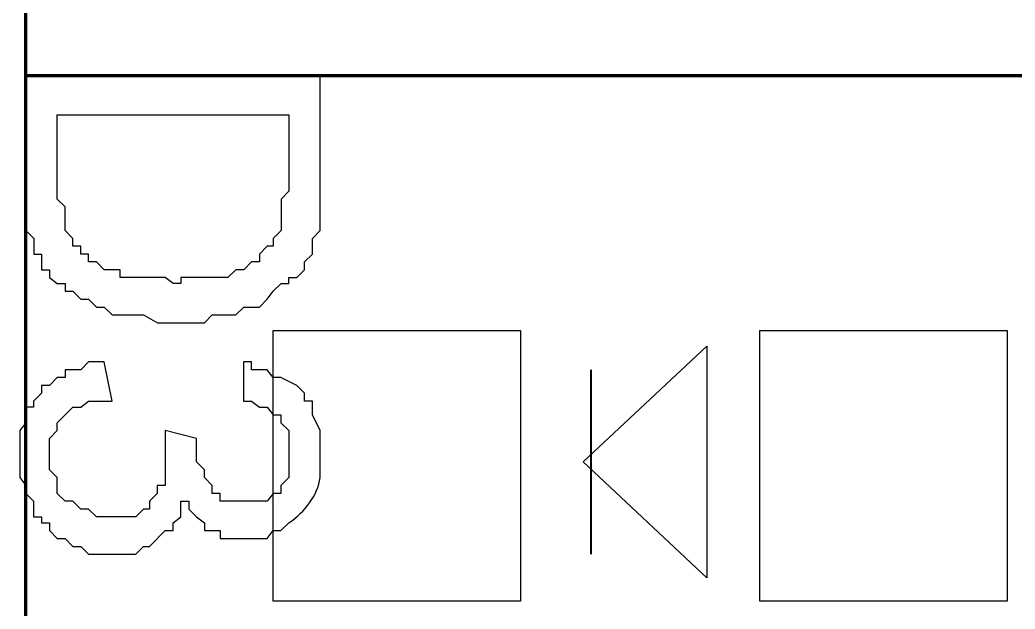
# Model space of a CAD drawing. Header units: millimetres. Extents: x -109 to -14.2, y -107.5 to -24.7.
# Drawn here: x -46.628 to -43.356, y -45.007 to -43.069 of the extents above; entities that cross this region are included whole.
import ezdxf

# ---------------------------------------------------------------- set-up
doc = ezdxf.new("R2010")
doc.units = ezdxf.units.MM
doc.header["$MEASUREMENT"] = 0
doc.layers.add('layer 1', color=7, linetype='Continuous')

msp = doc.modelspace()

# ---------------------------------------------------------------- linework, layer by layer
at = {"layer": 'layer 1', "color": 0, "lineweight": 80}
for points in [[(-46.6086, -91.5042), (-46.6086, -91.5042), (-46.6086, -40.7152), (-46.6086, -40.7152)], [(-46.6086, -43.2515), (-46.6086, -43.2515), (-37.9674, -43.2515), (-37.9674, -43.2515)]]:
    msp.add_open_spline(points, degree=3, dxfattribs=at)
at = {"layer": 'layer 1', "color": 0}
for points, knots in [([(-46.6086, -43.2515), (-46.6086, -43.2515), (-45.6406, -43.2515), (-45.6406, -43.2515), (-45.6406, -43.2515), (-45.6406, -43.2515), (-45.6406, -43.7613), (-45.6406, -43.7613), (-45.6406, -43.7613), (-45.6406, -43.7613), (-45.6664, -43.7871), (-45.6664, -43.7871), (-45.6664, -43.7871), (-45.6664, -43.7871), (-45.6664, -43.8387), (-45.6664, -43.8387), (-45.6664, -43.8387), (-45.6664, -43.8387), (-45.6922, -43.8645), (-45.6922, -43.8645), (-45.6922, -43.8645), (-45.6922, -43.8645), (-45.6922, -43.8903), (-45.6922, -43.8903), (-45.6922, -43.8903), (-45.6922, -43.8903), (-45.718, -43.9162), (-45.718, -43.9162), (-45.718, -43.9162), (-45.718, -43.9162), (-45.7438, -43.9162), (-45.7438, -43.9162), (-45.7438, -43.9162), (-45.7438, -43.9162), (-45.7438, -43.9355), (-45.7438, -43.9355), (-45.7438, -43.9355), (-45.7438, -43.9355), (-45.7696, -43.9355), (-45.7696, -43.9355), (-45.7696, -43.9355), (-45.7696, -43.9355), (-45.7954, -43.9613), (-45.7954, -43.9613), (-45.7954, -43.9613), (-45.7954, -43.9613), (-45.8148, -43.9871), (-45.8148, -43.9871), (-45.8148, -43.9871), (-45.8148, -43.9871), (-45.8406, -44.013), (-45.8406, -44.013), (-45.8406, -44.013), (-45.8406, -44.013), (-45.8922, -44.013), (-45.8922, -44.013), (-45.8922, -44.013), (-45.8922, -44.013), (-45.9181, -44.0388), (-45.9181, -44.0388), (-45.9181, -44.0388), (-45.9181, -44.0388), (-45.9955, -44.0388), (-45.9955, -44.0388), (-45.9955, -44.0388), (-45.9955, -44.0388), (-46.0213, -44.0646), (-46.0213, -44.0646), (-46.0213, -44.0646), (-46.0213, -44.0646), (-46.1762, -44.0646), (-46.1762, -44.0646), (-46.1762, -44.0646), (-46.1762, -44.0646), (-46.2214, -44.0388), (-46.2214, -44.0388), (-46.2214, -44.0388), (-46.2214, -44.0388), (-46.3246, -44.0388), (-46.3246, -44.0388), (-46.3246, -44.0388), (-46.3246, -44.0388), (-46.3505, -44.013), (-46.3505, -44.013), (-46.3505, -44.013), (-46.3505, -44.013), (-46.3763, -44.013), (-46.3763, -44.013), (-46.3763, -44.013), (-46.3763, -44.013), (-46.4021, -43.9871), (-46.4021, -43.9871), (-46.4021, -43.9871), (-46.4021, -43.9871), (-46.4279, -43.9871), (-46.4279, -43.9871), (-46.4279, -43.9871), (-46.4279, -43.9871), (-46.4537, -43.9613), (-46.4537, -43.9613), (-46.4537, -43.9613), (-46.4537, -43.9613), (-46.4795, -43.9613), (-46.4795, -43.9613), (-46.4795, -43.9613), (-46.4795, -43.9613), (-46.4795, -43.9355), (-46.4795, -43.9355), (-46.4795, -43.9355), (-46.4795, -43.9355), (-46.5053, -43.9355), (-46.5053, -43.9355), (-46.5053, -43.9355), (-46.5053, -43.9355), (-46.5311, -43.9162), (-46.5311, -43.9162), (-46.5311, -43.9162), (-46.5311, -43.9162), (-46.5311, -43.8903), (-46.5311, -43.8903), (-46.5311, -43.8903), (-46.5311, -43.8903), (-46.557, -43.8903), (-46.557, -43.8903), (-46.557, -43.8903), (-46.557, -43.8903), (-46.557, -43.8387), (-46.557, -43.8387), (-46.557, -43.8387), (-46.557, -43.8387), (-46.5828, -43.8387), (-46.5828, -43.8387), (-46.5828, -43.8387), (-46.5828, -43.8387), (-46.5828, -43.7871), (-46.5828, -43.7871), (-46.5828, -43.7871), (-46.5828, -43.7871), (-46.6086, -43.7613), (-46.6086, -43.7613), (-46.6086, -43.7613), (-46.6086, -43.7613), (-46.6086, -43.6064), (-46.6086, -43.6064), (-46.6086, -43.6064), (-46.6086, -43.6064), (-46.6086, -43.2515), (-46.6086, -43.2515)], [0, 0, 0, 0, 0.026316, 0.026316, 0.026316, 0.026316, 0.052632, 0.052632, 0.052632, 0.052632, 0.078947, 0.078947, 0.078947, 0.078947, 0.105263, 0.105263, 0.105263, 0.105263, 0.131579, 0.131579, 0.131579, 0.131579, 0.157895, 0.157895, 0.157895, 0.157895, 0.184211, 0.184211, 0.184211, 0.184211, 0.210526, 0.210526, 0.210526, 0.210526, 0.236842, 0.236842, 0.236842, 0.236842, 0.263158, 0.263158, 0.263158, 0.263158, 0.289474, 0.289474, 0.289474, 0.289474, 0.315789, 0.315789, 0.315789, 0.315789, 0.342105, 0.342105, 0.342105, 0.342105, 0.368421, 0.368421, 0.368421, 0.368421, 0.394737, 0.394737, 0.394737, 0.394737, 0.421053, 0.421053, 0.421053, 0.421053, 0.447368, 0.447368, 0.447368, 0.447368, 0.473684, 0.473684, 0.473684, 0.473684, 0.5, 0.5, 0.5, 0.5, 0.526316, 0.526316, 0.526316, 0.526316, 0.552632, 0.552632, 0.552632, 0.552632, 0.578947, 0.578947, 0.578947, 0.578947, 0.605263, 0.605263, 0.605263, 0.605263, 0.631579, 0.631579, 0.631579, 0.631579, 0.657895, 0.657895, 0.657895, 0.657895, 0.684211, 0.684211, 0.684211, 0.684211, 0.710526, 0.710526, 0.710526, 0.710526, 0.736842, 0.736842, 0.736842, 0.736842, 0.763158, 0.763158, 0.763158, 0.763158, 0.789474, 0.789474, 0.789474, 0.789474, 0.815789, 0.815789, 0.815789, 0.815789, 0.842105, 0.842105, 0.842105, 0.842105, 0.868421, 0.868421, 0.868421, 0.868421, 0.894737, 0.894737, 0.894737, 0.894737, 0.921053, 0.921053, 0.921053, 0.921053, 0.947368, 0.947368, 0.947368, 0.947368, 1, 1, 1, 1]), ([(-46.5053, -43.3805), (-46.5053, -43.3805), (-46.5053, -43.658), (-46.5053, -43.658), (-46.5053, -43.658), (-46.5053, -43.658), (-46.4795, -43.6838), (-46.4795, -43.6838), (-46.4795, -43.6838), (-46.4795, -43.6838), (-46.4795, -43.7613), (-46.4795, -43.7613), (-46.4795, -43.7613), (-46.4795, -43.7613), (-46.4537, -43.7871), (-46.4537, -43.7871), (-46.4537, -43.7871), (-46.4537, -43.7871), (-46.4537, -43.8129), (-46.4537, -43.8129), (-46.4537, -43.8129), (-46.4537, -43.8129), (-46.4279, -43.8129), (-46.4279, -43.8129), (-46.4279, -43.8129), (-46.4279, -43.8129), (-46.4279, -43.8387), (-46.4279, -43.8387), (-46.4279, -43.8387), (-46.4279, -43.8387), (-46.4021, -43.8387), (-46.4021, -43.8387), (-46.4021, -43.8387), (-46.4021, -43.8387), (-46.4021, -43.8645), (-46.4021, -43.8645), (-46.4021, -43.8645), (-46.4021, -43.8645), (-46.3763, -43.8645), (-46.3763, -43.8645), (-46.3763, -43.8645), (-46.3763, -43.8645), (-46.3505, -43.8903), (-46.3505, -43.8903), (-46.3505, -43.8903), (-46.3505, -43.8903), (-46.2988, -43.8903), (-46.2988, -43.8903), (-46.2988, -43.8903), (-46.2988, -43.8903), (-46.2988, -43.9162), (-46.2988, -43.9162), (-46.2988, -43.9162), (-46.2988, -43.9162), (-46.1504, -43.9162), (-46.1504, -43.9162), (-46.1504, -43.9162), (-46.1504, -43.9162), (-46.1246, -43.9355), (-46.1246, -43.9355), (-46.1246, -43.9355), (-46.1246, -43.9355), (-46.0988, -43.9355), (-46.0988, -43.9355), (-46.0988, -43.9355), (-46.0988, -43.9355), (-46.0988, -43.9162), (-46.0988, -43.9162), (-46.0988, -43.9162), (-46.0988, -43.9162), (-45.9439, -43.9162), (-45.9439, -43.9162), (-45.9439, -43.9162), (-45.9439, -43.9162), (-45.9181, -43.8903), (-45.9181, -43.8903), (-45.9181, -43.8903), (-45.9181, -43.8903), (-45.8922, -43.8903), (-45.8922, -43.8903), (-45.8922, -43.8903), (-45.8922, -43.8903), (-45.8664, -43.8645), (-45.8664, -43.8645), (-45.8664, -43.8645), (-45.8664, -43.8645), (-45.8406, -43.8645), (-45.8406, -43.8645), (-45.8406, -43.8645), (-45.8406, -43.8645), (-45.8406, -43.8387), (-45.8406, -43.8387), (-45.8406, -43.8387), (-45.8406, -43.8387), (-45.8148, -43.8129), (-45.8148, -43.8129), (-45.8148, -43.8129), (-45.8148, -43.8129), (-45.7954, -43.8129), (-45.7954, -43.8129), (-45.7954, -43.8129), (-45.7954, -43.8129), (-45.7954, -43.7871), (-45.7954, -43.7871), (-45.7954, -43.7871), (-45.7954, -43.7871), (-45.7696, -43.7613), (-45.7696, -43.7613), (-45.7696, -43.7613), (-45.7696, -43.7613), (-45.7696, -43.658), (-45.7696, -43.658), (-45.7696, -43.658), (-45.7696, -43.658), (-45.7438, -43.6322), (-45.7438, -43.6322), (-45.7438, -43.6322), (-45.7438, -43.6322), (-45.7438, -43.3805), (-45.7438, -43.3805), (-45.7438, -43.3805), (-45.7438, -43.3805), (-46.5053, -43.3805), (-46.5053, -43.3805)], [0, 0, 0, 0, 0.03125, 0.03125, 0.03125, 0.03125, 0.0625, 0.0625, 0.0625, 0.0625, 0.09375, 0.09375, 0.09375, 0.09375, 0.125, 0.125, 0.125, 0.125, 0.15625, 0.15625, 0.15625, 0.15625, 0.1875, 0.1875, 0.1875, 0.1875, 0.21875, 0.21875, 0.21875, 0.21875, 0.25, 0.25, 0.25, 0.25, 0.28125, 0.28125, 0.28125, 0.28125, 0.3125, 0.3125, 0.3125, 0.3125, 0.34375, 0.34375, 0.34375, 0.34375, 0.375, 0.375, 0.375, 0.375, 0.40625, 0.40625, 0.40625, 0.40625, 0.4375, 0.4375, 0.4375, 0.4375, 0.46875, 0.46875, 0.46875, 0.46875, 0.5, 0.5, 0.5, 0.5, 0.53125, 0.53125, 0.53125, 0.53125, 0.5625, 0.5625, 0.5625, 0.5625, 0.59375, 0.59375, 0.59375, 0.59375, 0.625, 0.625, 0.625, 0.625, 0.65625, 0.65625, 0.65625, 0.65625, 0.6875, 0.6875, 0.6875, 0.6875, 0.71875, 0.71875, 0.71875, 0.71875, 0.75, 0.75, 0.75, 0.75, 0.78125, 0.78125, 0.78125, 0.78125, 0.8125, 0.8125, 0.8125, 0.8125, 0.84375, 0.84375, 0.84375, 0.84375, 0.875, 0.875, 0.875, 0.875, 0.90625, 0.90625, 0.90625, 0.90625, 0.9375, 0.9375, 0.9375, 0.9375, 1, 1, 1, 1]), ([(-45.7954, -44.0904), (-45.7954, -44.0904), (-45.7954, -44.981), (-45.7954, -44.981), (-45.7954, -44.981), (-45.7954, -44.981), (-44.9823, -44.981), (-44.9823, -44.981), (-44.9823, -44.981), (-44.9823, -44.981), (-44.9823, -44.0904), (-44.9823, -44.0904), (-44.9823, -44.0904), (-44.9823, -44.0904), (-45.7954, -44.0904), (-45.7954, -44.0904)], [0, 0, 0, 0, 0.2, 0.2, 0.2, 0.2, 0.4, 0.4, 0.4, 0.4, 0.6, 0.6, 0.6, 0.6, 1, 1, 1, 1]), ([(-44.195, -44.0904), (-44.195, -44.0904), (-44.195, -44.981), (-44.195, -44.981), (-44.195, -44.981), (-44.195, -44.981), (-43.3818, -44.981), (-43.3818, -44.981), (-43.3818, -44.981), (-43.3818, -44.981), (-43.3818, -44.0904), (-43.3818, -44.0904), (-43.3818, -44.0904), (-43.3818, -44.0904), (-44.195, -44.0904), (-44.195, -44.0904)], [0, 0, 0, 0, 0.2, 0.2, 0.2, 0.2, 0.4, 0.4, 0.4, 0.4, 0.6, 0.6, 0.6, 0.6, 1, 1, 1, 1]), ([(-44.3692, -44.142), (-44.3692, -44.142), (-44.7758, -44.5228), (-44.7758, -44.5228), (-44.7758, -44.5228), (-44.7758, -44.5228), (-44.3692, -44.9036), (-44.3692, -44.9036), (-44.3692, -44.9036), (-44.3692, -44.9036), (-44.3692, -44.142), (-44.3692, -44.142)], [0, 0, 0, 0, 0.25, 0.25, 0.25, 0.25, 0.5, 0.5, 0.5, 0.5, 1, 1, 1, 1]), ([(-46.3505, -44.1936), (-46.3505, -44.1936), (-46.3247, -44.3227), (-46.3247, -44.3227), (-46.3247, -44.3227), (-46.3247, -44.3227), (-46.4022, -44.3227), (-46.4022, -44.3227), (-46.4022, -44.3227), (-46.4022, -44.3227), (-46.428, -44.3421), (-46.428, -44.3421), (-46.428, -44.3421), (-46.428, -44.3421), (-46.4538, -44.3421), (-46.4538, -44.3421), (-46.4538, -44.3421), (-46.4538, -44.3421), (-46.5054, -44.3937), (-46.5054, -44.3937), (-46.5054, -44.3937), (-46.5054, -44.3937), (-46.5054, -44.4195), (-46.5054, -44.4195), (-46.5054, -44.4195), (-46.5054, -44.4195), (-46.5313, -44.4453), (-46.5313, -44.4453), (-46.5313, -44.4453), (-46.5313, -44.4453), (-46.5313, -44.5486), (-46.5313, -44.5486), (-46.5313, -44.5486), (-46.5313, -44.5486), (-46.5054, -44.5744), (-46.5054, -44.5744), (-46.5054, -44.5744), (-46.5054, -44.5744), (-46.5054, -44.626), (-46.5054, -44.626), (-46.5054, -44.626), (-46.5054, -44.626), (-46.4796, -44.6519), (-46.4796, -44.6519), (-46.4796, -44.6519), (-46.4796, -44.6519), (-46.4538, -44.6519), (-46.4538, -44.6519), (-46.4538, -44.6519), (-46.4538, -44.6519), (-46.428, -44.6777), (-46.428, -44.6777), (-46.428, -44.6777), (-46.428, -44.6777), (-46.4022, -44.6777), (-46.4022, -44.6777), (-46.4022, -44.6777), (-46.4022, -44.6777), (-46.3764, -44.7035), (-46.3764, -44.7035), (-46.3764, -44.7035), (-46.3764, -44.7035), (-46.2473, -44.7035), (-46.2473, -44.7035), (-46.2473, -44.7035), (-46.2473, -44.7035), (-46.2215, -44.6777), (-46.2215, -44.6777), (-46.2215, -44.6777), (-46.2215, -44.6777), (-46.2021, -44.6777), (-46.2021, -44.6777), (-46.2021, -44.6777), (-46.2021, -44.6777), (-46.2021, -44.6519), (-46.2021, -44.6519), (-46.2021, -44.6519), (-46.2021, -44.6519), (-46.1763, -44.626), (-46.1763, -44.626), (-46.1763, -44.626), (-46.1763, -44.626), (-46.1763, -44.6002), (-46.1763, -44.6002), (-46.1763, -44.6002), (-46.1763, -44.6002), (-46.1505, -44.6002), (-46.1505, -44.6002), (-46.1505, -44.6002), (-46.1505, -44.6002), (-46.1505, -44.4195), (-46.1505, -44.4195), (-46.1505, -44.4195), (-46.1505, -44.4195), (-46.0472, -44.4453), (-46.0472, -44.4453), (-46.0472, -44.4453), (-46.0472, -44.4453), (-46.0472, -44.5228), (-46.0472, -44.5228), (-46.0472, -44.5228), (-46.0472, -44.5228), (-46.0214, -44.5486), (-46.0214, -44.5486), (-46.0214, -44.5486), (-46.0214, -44.5486), (-46.0214, -44.5744), (-46.0214, -44.5744), (-46.0214, -44.5744), (-46.0214, -44.5744), (-45.9956, -44.6002), (-45.9956, -44.6002), (-45.9956, -44.6002), (-45.9956, -44.6002), (-45.9956, -44.626), (-45.9956, -44.626), (-45.9956, -44.626), (-45.9956, -44.626), (-45.9698, -44.626), (-45.9698, -44.626), (-45.9698, -44.626), (-45.9698, -44.626), (-45.9698, -44.6519), (-45.9698, -44.6519), (-45.9698, -44.6519), (-45.9698, -44.6519), (-45.8149, -44.6519), (-45.8149, -44.6519), (-45.8149, -44.6519), (-45.8149, -44.6519), (-45.7956, -44.626), (-45.7956, -44.626), (-45.7956, -44.626), (-45.7956, -44.626), (-45.7697, -44.626), (-45.7697, -44.626), (-45.7697, -44.626), (-45.7697, -44.626), (-45.7697, -44.6002), (-45.7697, -44.6002), (-45.7697, -44.6002), (-45.7697, -44.6002), (-45.7439, -44.5744), (-45.7439, -44.5744), (-45.7439, -44.5744), (-45.7439, -44.5744), (-45.7439, -44.4195), (-45.7439, -44.4195), (-45.7439, -44.4195), (-45.7439, -44.4195), (-45.7697, -44.3937), (-45.7697, -44.3937), (-45.7697, -44.3937), (-45.7697, -44.3937), (-45.7697, -44.3679), (-45.7697, -44.3679), (-45.7697, -44.3679), (-45.7697, -44.3679), (-45.7956, -44.3679), (-45.7956, -44.3679), (-45.7956, -44.3679), (-45.7956, -44.3679), (-45.8149, -44.3421), (-45.8149, -44.3421), (-45.8149, -44.3421), (-45.8149, -44.3421), (-45.8407, -44.3421), (-45.8407, -44.3421), (-45.8407, -44.3421), (-45.8407, -44.3421), (-45.8665, -44.3227), (-45.8665, -44.3227), (-45.8665, -44.3227), (-45.8665, -44.3227), (-45.8924, -44.3227), (-45.8924, -44.3227), (-45.8924, -44.3227), (-45.8924, -44.3227), (-45.8924, -44.1936), (-45.8924, -44.1936), (-45.8924, -44.1936), (-45.8924, -44.1936), (-45.8665, -44.1936), (-45.8665, -44.1936), (-45.8665, -44.1936), (-45.8665, -44.1936), (-45.8665, -44.2195), (-45.8665, -44.2195), (-45.8665, -44.2195), (-45.8665, -44.2195), (-45.8149, -44.2195), (-45.8149, -44.2195), (-45.8149, -44.2195), (-45.8149, -44.2195), (-45.7956, -44.2453), (-45.7956, -44.2453), (-45.7956, -44.2453), (-45.7956, -44.2453), (-45.7697, -44.2453), (-45.7697, -44.2453), (-45.7697, -44.2453), (-45.7697, -44.2453), (-45.7181, -44.2711), (-45.7181, -44.2711), (-45.7181, -44.2711), (-45.7181, -44.2711), (-45.6923, -44.2969), (-45.6923, -44.2969), (-45.6923, -44.2969), (-45.6923, -44.2969), (-45.6923, -44.3227), (-45.6923, -44.3227), (-45.6923, -44.3227), (-45.6923, -44.3227), (-45.6665, -44.3227), (-45.6665, -44.3227), (-45.6665, -44.3227), (-45.6665, -44.3227), (-45.6665, -44.3679), (-45.6665, -44.3679), (-45.6665, -44.3679), (-45.6665, -44.3679), (-45.6407, -44.4195), (-45.6407, -44.4195), (-45.6407, -44.4195), (-45.6407, -44.4195), (-45.6407, -44.5744), (-45.6407, -44.5744), (-45.6407, -44.5744), (-45.6498, -44.6318), (-45.69, -44.6874), (-45.7439, -44.7228), (-45.7439, -44.7228), (-45.7439, -44.7228), (-45.7697, -44.7487), (-45.7697, -44.7487), (-45.7697, -44.7487), (-45.7697, -44.7487), (-45.7956, -44.7487), (-45.7956, -44.7487), (-45.7956, -44.7487), (-45.7956, -44.7487), (-45.8149, -44.7745), (-45.8149, -44.7745), (-45.8149, -44.7745), (-45.8149, -44.7745), (-45.9698, -44.7745), (-45.9698, -44.7745), (-45.9698, -44.7745), (-45.9698, -44.7745), (-45.9698, -44.7487), (-45.9698, -44.7487), (-45.9698, -44.7487), (-45.9698, -44.7487), (-46.0214, -44.7487), (-46.0214, -44.7487), (-46.0214, -44.7487), (-46.0214, -44.7487), (-46.0214, -44.7228), (-46.0214, -44.7228), (-46.0214, -44.7228), (-46.0214, -44.7228), (-46.0472, -44.7035), (-46.0472, -44.7035), (-46.0472, -44.7035), (-46.0472, -44.7035), (-46.073, -44.6777), (-46.073, -44.6777), (-46.073, -44.6777), (-46.073, -44.6777), (-46.073, -44.6519), (-46.073, -44.6519), (-46.073, -44.6519), (-46.073, -44.6519), (-46.0989, -44.6519), (-46.0989, -44.6519), (-46.0989, -44.6519), (-46.0989, -44.6519), (-46.0989, -44.7035), (-46.0989, -44.7035), (-46.0989, -44.7035), (-46.0989, -44.7035), (-46.1247, -44.7228), (-46.1247, -44.7228), (-46.1247, -44.7228), (-46.1247, -44.7228), (-46.1247, -44.7487), (-46.1247, -44.7487), (-46.1247, -44.7487), (-46.1247, -44.7487), (-46.1505, -44.7487), (-46.1505, -44.7487), (-46.1505, -44.7487), (-46.1505, -44.7487), (-46.2021, -44.8003), (-46.2021, -44.8003), (-46.2021, -44.8003), (-46.2021, -44.8003), (-46.2215, -44.8003), (-46.2215, -44.8003), (-46.2215, -44.8003), (-46.2215, -44.8003), (-46.2473, -44.8261), (-46.2473, -44.8261), (-46.2473, -44.8261), (-46.2473, -44.8261), (-46.4022, -44.8261), (-46.4022, -44.8261), (-46.4022, -44.8261), (-46.4022, -44.8261), (-46.428, -44.8003), (-46.428, -44.8003), (-46.428, -44.8003), (-46.428, -44.8003), (-46.4538, -44.8003), (-46.4538, -44.8003), (-46.4538, -44.8003), (-46.4538, -44.8003), (-46.4796, -44.7745), (-46.4796, -44.7745), (-46.4796, -44.7745), (-46.4796, -44.7745), (-46.5054, -44.7745), (-46.5054, -44.7745), (-46.5054, -44.7745), (-46.5054, -44.7745), (-46.5313, -44.7487), (-46.5313, -44.7487), (-46.5313, -44.7487), (-46.5313, -44.7487), (-46.5313, -44.7228), (-46.5313, -44.7228), (-46.5313, -44.7228), (-46.5313, -44.7228), (-46.5571, -44.7228), (-46.5571, -44.7228), (-46.5571, -44.7228), (-46.5571, -44.7228), (-46.5571, -44.7035), (-46.5571, -44.7035), (-46.5571, -44.7035), (-46.5571, -44.7035), (-46.5829, -44.7035), (-46.5829, -44.7035), (-46.5829, -44.7035), (-46.5829, -44.7035), (-46.5829, -44.6519), (-46.5829, -44.6519), (-46.5829, -44.6519), (-46.5829, -44.6519), (-46.6087, -44.626), (-46.6087, -44.626), (-46.6087, -44.626), (-46.6087, -44.626), (-46.6087, -44.6002), (-46.6087, -44.6002), (-46.6087, -44.6002), (-46.6087, -44.6002), (-46.6281, -44.5744), (-46.6281, -44.5744), (-46.6281, -44.5744), (-46.6281, -44.5744), (-46.6281, -44.4195), (-46.6281, -44.4195), (-46.6281, -44.4195), (-46.6281, -44.4195), (-46.6087, -44.3937), (-46.6087, -44.3937), (-46.6087, -44.3937), (-46.6087, -44.3937), (-46.6087, -44.3421), (-46.6087, -44.3421), (-46.6087, -44.3421), (-46.6087, -44.3421), (-46.5829, -44.3421), (-46.5829, -44.3421), (-46.5829, -44.3421), (-46.5829, -44.3421), (-46.5829, -44.3227), (-46.5829, -44.3227), (-46.5829, -44.3227), (-46.5829, -44.3227), (-46.5571, -44.2969), (-46.5571, -44.2969), (-46.5571, -44.2969), (-46.5571, -44.2969), (-46.5571, -44.2711), (-46.5571, -44.2711), (-46.5571, -44.2711), (-46.5571, -44.2711), (-46.5313, -44.2711), (-46.5313, -44.2711), (-46.5313, -44.2711), (-46.5313, -44.2711), (-46.5054, -44.2453), (-46.5054, -44.2453), (-46.5054, -44.2453), (-46.5054, -44.2453), (-46.4796, -44.2453), (-46.4796, -44.2453), (-46.4796, -44.2453), (-46.4796, -44.2453), (-46.4796, -44.2195), (-46.4796, -44.2195), (-46.4796, -44.2195), (-46.4796, -44.2195), (-46.428, -44.2195), (-46.428, -44.2195), (-46.428, -44.2195), (-46.428, -44.2195), (-46.4022, -44.1936), (-46.4022, -44.1936), (-46.4022, -44.1936), (-46.4022, -44.1936), (-46.3505, -44.1936), (-46.3505, -44.1936)], [0, 0, 0, 0, 0.009524, 0.009524, 0.009524, 0.009524, 0.019048, 0.019048, 0.019048, 0.019048, 0.028571, 0.028571, 0.028571, 0.028571, 0.038095, 0.038095, 0.038095, 0.038095, 0.047619, 0.047619, 0.047619, 0.047619, 0.057143, 0.057143, 0.057143, 0.057143, 0.066667, 0.066667, 0.066667, 0.066667, 0.07619, 0.07619, 0.07619, 0.07619, 0.085714, 0.085714, 0.085714, 0.085714, 0.095238, 0.095238, 0.095238, 0.095238, 0.104762, 0.104762, 0.104762, 0.104762, 0.114286, 0.114286, 0.114286, 0.114286, 0.12381, 0.12381, 0.12381, 0.12381, 0.133333, 0.133333, 0.133333, 0.133333, 0.142857, 0.142857, 0.142857, 0.142857, 0.152381, 0.152381, 0.152381, 0.152381, 0.161905, 0.161905, 0.161905, 0.161905, 0.171429, 0.171429, 0.171429, 0.171429, 0.180952, 0.180952, 0.180952, 0.180952, 0.190476, 0.190476, 0.190476, 0.190476, 0.2, 0.2, 0.2, 0.2, 0.209524, 0.209524, 0.209524, 0.209524, 0.219048, 0.219048, 0.219048, 0.219048, 0.228571, 0.228571, 0.228571, 0.228571, 0.238095, 0.238095, 0.238095, 0.238095, 0.247619, 0.247619, 0.247619, 0.247619, 0.257143, 0.257143, 0.257143, 0.257143, 0.266667, 0.266667, 0.266667, 0.266667, 0.27619, 0.27619, 0.27619, 0.27619, 0.285714, 0.285714, 0.285714, 0.285714, 0.295238, 0.295238, 0.295238, 0.295238, 0.304762, 0.304762, 0.304762, 0.304762, 0.314286, 0.314286, 0.314286, 0.314286, 0.32381, 0.32381, 0.32381, 0.32381, 0.333333, 0.333333, 0.333333, 0.333333, 0.342857, 0.342857, 0.342857, 0.342857, 0.352381, 0.352381, 0.352381, 0.352381, 0.361905, 0.361905, 0.361905, 0.361905, 0.371429, 0.371429, 0.371429, 0.371429, 0.380952, 0.380952, 0.380952, 0.380952, 0.390476, 0.390476, 0.390476, 0.390476, 0.4, 0.4, 0.4, 0.4, 0.409524, 0.409524, 0.409524, 0.409524, 0.419048, 0.419048, 0.419048, 0.419048, 0.428571, 0.428571, 0.428571, 0.428571, 0.438095, 0.438095, 0.438095, 0.438095, 0.447619, 0.447619, 0.447619, 0.447619, 0.457143, 0.457143, 0.457143, 0.457143, 0.466667, 0.466667, 0.466667, 0.466667, 0.47619, 0.47619, 0.47619, 0.47619, 0.485714, 0.485714, 0.485714, 0.485714, 0.495238, 0.495238, 0.495238, 0.495238, 0.504762, 0.504762, 0.504762, 0.504762, 0.514286, 0.514286, 0.514286, 0.514286, 0.52381, 0.52381, 0.52381, 0.52381, 0.533333, 0.533333, 0.533333, 0.533333, 0.542857, 0.542857, 0.542857, 0.542857, 0.552381, 0.552381, 0.552381, 0.552381, 0.561905, 0.561905, 0.561905, 0.561905, 0.571429, 0.571429, 0.571429, 0.571429, 0.580952, 0.580952, 0.580952, 0.580952, 0.590476, 0.590476, 0.590476, 0.590476, 0.6, 0.6, 0.6, 0.6, 0.609524, 0.609524, 0.609524, 0.609524, 0.619048, 0.619048, 0.619048, 0.619048, 0.628571, 0.628571, 0.628571, 0.628571, 0.638095, 0.638095, 0.638095, 0.638095, 0.647619, 0.647619, 0.647619, 0.647619, 0.657143, 0.657143, 0.657143, 0.657143, 0.666667, 0.666667, 0.666667, 0.666667, 0.67619, 0.67619, 0.67619, 0.67619, 0.685714, 0.685714, 0.685714, 0.685714, 0.695238, 0.695238, 0.695238, 0.695238, 0.704762, 0.704762, 0.704762, 0.704762, 0.714286, 0.714286, 0.714286, 0.714286, 0.72381, 0.72381, 0.72381, 0.72381, 0.733333, 0.733333, 0.733333, 0.733333, 0.742857, 0.742857, 0.742857, 0.742857, 0.752381, 0.752381, 0.752381, 0.752381, 0.761905, 0.761905, 0.761905, 0.761905, 0.771429, 0.771429, 0.771429, 0.771429, 0.780952, 0.780952, 0.780952, 0.780952, 0.790476, 0.790476, 0.790476, 0.790476, 0.8, 0.8, 0.8, 0.8, 0.809524, 0.809524, 0.809524, 0.809524, 0.819048, 0.819048, 0.819048, 0.819048, 0.828571, 0.828571, 0.828571, 0.828571, 0.838095, 0.838095, 0.838095, 0.838095, 0.847619, 0.847619, 0.847619, 0.847619, 0.857143, 0.857143, 0.857143, 0.857143, 0.866667, 0.866667, 0.866667, 0.866667, 0.87619, 0.87619, 0.87619, 0.87619, 0.885714, 0.885714, 0.885714, 0.885714, 0.895238, 0.895238, 0.895238, 0.895238, 0.904762, 0.904762, 0.904762, 0.904762, 0.914286, 0.914286, 0.914286, 0.914286, 0.92381, 0.92381, 0.92381, 0.92381, 0.933333, 0.933333, 0.933333, 0.933333, 0.942857, 0.942857, 0.942857, 0.942857, 0.952381, 0.952381, 0.952381, 0.952381, 0.961905, 0.961905, 0.961905, 0.961905, 0.971429, 0.971429, 0.971429, 0.971429, 0.980952, 0.980952, 0.980952, 0.980952, 1, 1, 1, 1])]:
    msp.add_open_spline(points, degree=3, knots=knots, dxfattribs=at)
at = {"layer": 'layer 1', "color": 0, "lineweight": 40}
msp.add_open_spline([(-44.7501, -44.8261), (-44.7501, -44.8261), (-44.7501, -44.2195), (-44.7501, -44.2195)], degree=3, dxfattribs=at)

doc.saveas('drawing.dxf')
